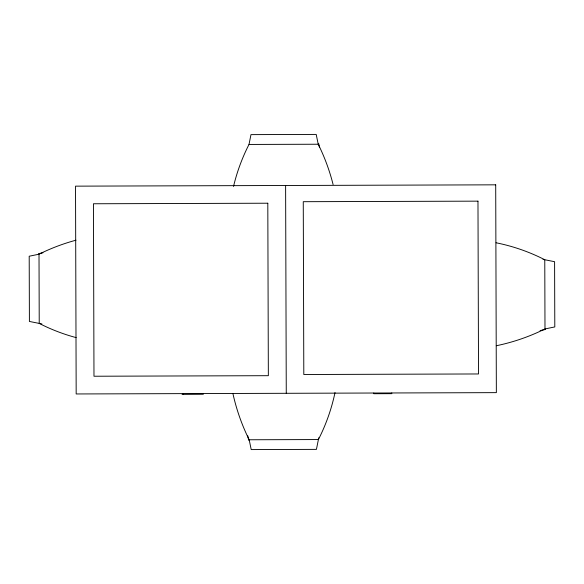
<?xml version="1.0" encoding="UTF-8"?>
<svg xmlns="http://www.w3.org/2000/svg" width="584" height="584" viewBox="0 0 584 584"><rect width="100%" height="100%" fill="white"/><g stroke="black" fill="none" stroke-linecap="round" stroke-linejoin="round"><path stroke-width="0.88" d="M233.527 186.413A187.887 187.887 0 0 1 249.01 144.445L250.974 134.627L316.2 134.415L318.222 144.233A201.064 201.064 0 0 1 333.099 184.529M318.754 437.774L316.433 449.373L251.208 449.585L249.186 439.767A201.064 201.064 0 0 1 232.928 393.609M75.978 240.192A201.064 201.064 0 0 0 39.011 254.201L29.2 256.23L29.404 321.448L41.895 323.945M496.298 345.75A201.064 201.064 0 0 0 544.989 328.953L554.8 326.923L554.596 261.705L542.996 259.384M38.537 253.668L42.997 252.777M540.112 330.551L545.463 329.486M249.01 144.445L318.222 144.233M182.055 394.324L203.327 394.258L203.327 393.558M249.186 439.767L318.397 439.555A187.887 187.887 0 0 0 335.012 392.543M318.762 143.759L319.47 147.321M247.762 435.788L248.653 440.241M544.989 328.953L544.77 259.734A187.887 187.887 0 0 0 496.071 242.776M391.769 392.966L391.769 393.667L373.818 393.718L373.811 393.025M285.613 185.493L286.269 393.295M183.259 393.623L183.267 394.317M39.011 254.201L39.23 323.412A187.887 187.887 0 0 0 76.175 337.625M495.706 184.829L75.526 186.15L76.175 393.959L496.356 392.638L495.706 184.829M477.975 201.151L303.264 201.699L303.804 374.512L478.522 373.964L477.975 201.151M267.808 203.217L93.44 203.765L93.98 376.235L268.348 375.687L267.808 203.217"/></g></svg>
